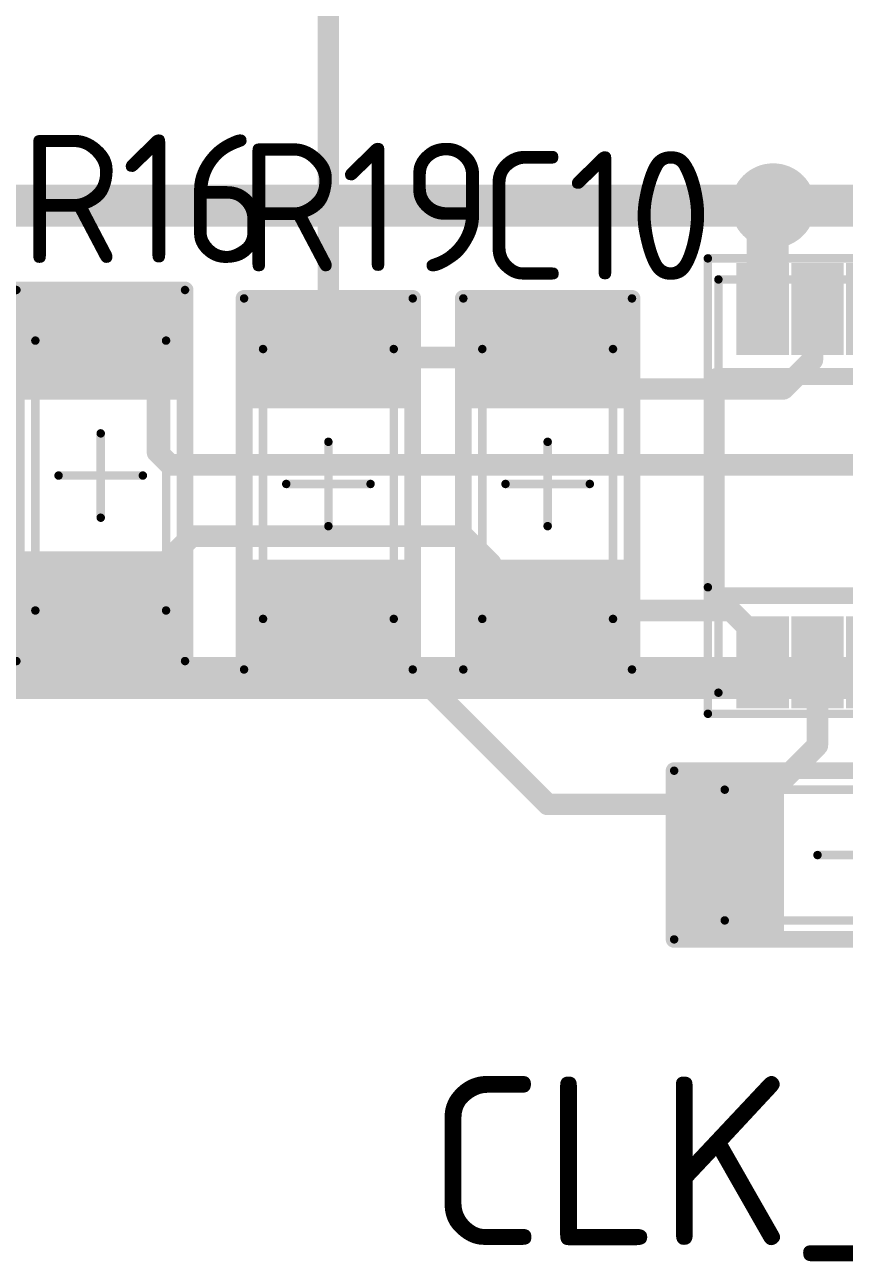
# Model space of a CAD drawing. Header units: inches. Extents: x 0 to 220, y 0 to 79.
# Drawn here: x 141.52 to 151.24, y 19.88 to 34.55 of the extents above; entities that cross this region are included whole.
import ezdxf

# ---------------------------------------------------------------- set-up
doc = ezdxf.new("R2010")
doc.units = ezdxf.units.IN
for name, color, linetype in [('Bottom Layer- Bottom', 5, 'Continuous'), ('Bottom Solder- Bot Mask', 6, 'Continuous'), ('Mechanical 1- Top Assy', 6, 'Continuous'), ('Mechanical 13', 56, 'Continuous'), ('Mechanical 15', 56, 'Continuous'), ('Top Layer- Top', 1, 'Continuous'), ('Top Overlay- Top Silk', 2, 'Continuous'), ('Top Paste- Top Paste', 8, 'Continuous'), ('Top Solder- Top Mask', 216, 'Continuous')]:
    doc.layers.add(name, color=color, linetype=linetype)
doc.styles.add('GOST type B', font='', dxfattribs={"height": 0.2})
doc.styles.get('GOST type B').set_extended_font_data('GOST type B')

# ---------------------------------------------------------------- blocks, each defined once
blk = doc.blocks.new('8_MSOP_4')
at = {"layer": 'Mechanical 1- Top Assy'}
h = blk.add_hatch(color=7, dxfattribs=at)
edge = h.paths.add_edge_path()
edge.add_arc((-0.1, 0.1), 0.25, 0, 360)
at = {"layer": 'Top Layer- Top'}
for points in [[(-0.21, 3.745), (-0.21, 4.635), (0.21, 4.635), (0.21, 3.745)], [(0.44, 3.745), (0.44, 4.635), (0.86, 4.635), (0.86, 3.745)], [(1.09, 3.745), (1.09, 4.635), (1.51, 4.635), (1.51, 3.745)], [(1.74, 3.745), (1.74, 4.635), (2.16, 4.635), (2.16, 3.745)], [(-0.21, -0.445), (-0.21, 0.445), (0.21, 0.445), (0.21, -0.445)], [(0.44, -0.445), (0.44, 0.445), (0.86, 0.445), (0.86, -0.445)], [(1.09, -0.445), (1.09, 0.445), (1.51, 0.445), (1.51, -0.445)], [(1.74, -0.445), (1.74, 0.445), (2.16, 0.445), (2.16, -0.445)]]:
    blk.add_hatch(color=7, dxfattribs=at).paths.add_polyline_path(points)
at = {"layer": 'Top Overlay- Top Silk'}
blk.add_hatch(color=2, dxfattribs=at).paths.add_polyline_path([(-0.525, 0.8), (0.195, 0.8), (-0.525, 1.52)])
h = blk.add_hatch(color=7, dxfattribs=at)
edge = h.paths.add_edge_path()
edge.add_arc((-0.7, 0), 0.25, 0, 360)
at = {"layer": 'Top Paste- Top Paste'}
for points in [[(-0.21, 3.745), (-0.21, 4.635), (0.21, 4.635), (0.21, 3.745)], [(0.44, 3.745), (0.44, 4.635), (0.86, 4.635), (0.86, 3.745)], [(1.09, 3.745), (1.09, 4.635), (1.51, 4.635), (1.51, 3.745)], [(1.74, 3.745), (1.74, 4.635), (2.16, 4.635), (2.16, 3.745)], [(-0.21, -0.445), (-0.21, 0.445), (0.21, 0.445), (0.21, -0.445)], [(0.44, -0.445), (0.44, 0.445), (0.86, 0.445), (0.86, -0.445)], [(1.09, -0.445), (1.09, 0.445), (1.51, 0.445), (1.51, -0.445)], [(1.74, -0.445), (1.74, 0.445), (2.16, 0.445), (2.16, -0.445)]]:
    blk.add_hatch(color=7, dxfattribs=at).paths.add_polyline_path(points)
at = {"layer": 'Top Solder- Top Mask'}
for points in [[(-0.312, 3.643), (-0.312, 4.737), (0.312, 4.737), (0.312, 3.643)], [(0.338, 3.643), (0.338, 4.737), (0.962, 4.737), (0.962, 3.643)], [(0.988, 3.643), (0.988, 4.737), (1.612, 4.737), (1.612, 3.643)], [(1.638, 3.643), (1.638, 4.737), (2.262, 4.737), (2.262, 3.643)], [(-0.312, -0.547), (-0.312, 0.547), (0.312, 0.547), (0.312, -0.547)], [(0.338, -0.547), (0.338, 0.547), (0.962, 0.547), (0.962, -0.547)], [(0.988, -0.547), (0.988, 0.547), (1.612, 0.547), (1.612, -0.547)], [(1.638, -0.547), (1.638, 0.547), (2.262, 0.547), (2.262, -0.547)]]:
    blk.add_hatch(color=7, dxfattribs=at).paths.add_polyline_path(points)
at = {"layer": 'Mechanical 1- Top Assy'}
for points in [[(2.475, 4.55, 0.1, 0.1, 0), (-0.525, 4.55, 0.1, 0.1, 0)], [(-0.525, 4.55, 0.1, 0.1, 0), (-0.525, -0.35, 0.1, 0.1, 0)], [(2.475, 4.55, 0.1, 0.1, 0), (2.475, -0.35, 0.1, 0.1, 0)], [(2.475, -0.35, 0.1, 0.1, 0), (-0.525, -0.35, 0.1, 0.1, 0)]]:
    blk.add_lwpolyline(points, format="xyseb", dxfattribs=at)
for points in [[(-0.55, 4.55, 0.05, 0.05, 1), (-0.5, 4.55, 0.05, 0.05, 1)], [(-0.55, 4.55, 0.05, 0.05, 1), (-0.5, 4.55, 0.05, 0.05, 1)], [(2.45, 4.55, 0.05, 0.05, 1), (2.5, 4.55, 0.05, 0.05, 1)], [(2.45, 4.55, 0.05, 0.05, 1), (2.5, 4.55, 0.05, 0.05, 1)], [(-0.55, -0.35, 0.05, 0.05, 1), (-0.5, -0.35, 0.05, 0.05, 1)], [(-0.55, -0.35, 0.05, 0.05, 1), (-0.5, -0.35, 0.05, 0.05, 1)], [(2.45, -0.35, 0.05, 0.05, 1), (2.5, -0.35, 0.05, 0.05, 1)], [(2.45, -0.35, 0.05, 0.05, 1), (2.5, -0.35, 0.05, 0.05, 1)]]:
    blk.add_lwpolyline(points, format="xyseb", close=True, dxfattribs=at)
at = {"layer": 'Mechanical 15'}
for points in [[(-0.6, 4.8, 0.1, 0.1, 0), (-0.6, -0.6, 0.1, 0.1, 0)], [(2.6, 4.8, 0.1, 0.1, 0), (-0.6, 4.8, 0.1, 0.1, 0)], [(2.6, 4.8, 0.1, 0.1, 0), (2.6, 3.3, 0.1, 0.1, 0)], [(2.6, 3.3, 0.1, 0.1, 0), (2.6, -0.6, 0.1, 0.1, 0)], [(2.6, -0.6, 0.1, 0.1, 0), (-0.6, -0.6, 0.1, 0.1, 0)]]:
    blk.add_lwpolyline(points, format="xyseb", dxfattribs=at)
for points in [[(-0.625, 4.8, 0.05, 0.05, 1), (-0.575, 4.8, 0.05, 0.05, 1)], [(-0.625, 4.8, 0.05, 0.05, 1), (-0.575, 4.8, 0.05, 0.05, 1)], [(2.575, 4.8, 0.05, 0.05, 1), (2.625, 4.8, 0.05, 0.05, 1)], [(2.575, 4.8, 0.05, 0.05, 1), (2.625, 4.8, 0.05, 0.05, 1)], [(2.575, 3.3, 0.05, 0.05, 1), (2.625, 3.3, 0.05, 0.05, 1)], [(2.575, 3.3, 0.05, 0.05, 1), (2.625, 3.3, 0.05, 0.05, 1)], [(-0.625, -0.6, 0.05, 0.05, 1), (-0.575, -0.6, 0.05, 0.05, 1)], [(-0.625, -0.6, 0.05, 0.05, 1), (-0.575, -0.6, 0.05, 0.05, 1)], [(2.575, -0.6, 0.05, 0.05, 1), (2.625, -0.6, 0.05, 0.05, 1)], [(2.575, -0.6, 0.05, 0.05, 1), (2.625, -0.6, 0.05, 0.05, 1)]]:
    blk.add_lwpolyline(points, format="xyseb", close=True, dxfattribs=at)
at = {"layer": 'Top Overlay- Top Silk'}
for points in [[(-0.525, 3.4, 0.2, 0.2, 0), (-0.525, 0.8, 0.2, 0.2, 0)], [(2.5, 3.4, 0.2, 0.2, 0), (-0.525, 3.4, 0.2, 0.2, 0)], [(2.5, 3.4, 0.2, 0.2, 0), (2.5, 0.8, 0.2, 0.2, 0)], [(2.5, 0.8, 0.2, 0.2, 0), (-0.525, 0.8, 0.2, 0.2, 0)]]:
    blk.add_lwpolyline(points, format="xyseb", dxfattribs=at)
for points in [[(-0.575, 3.4, 0.1, 0.1, 1), (-0.475, 3.4, 0.1, 0.1, 1)], [(-0.575, 3.4, 0.1, 0.1, 1), (-0.475, 3.4, 0.1, 0.1, 1)], [(2.45, 3.4, 0.1, 0.1, 1), (2.55, 3.4, 0.1, 0.1, 1)], [(2.45, 3.4, 0.1, 0.1, 1), (2.55, 3.4, 0.1, 0.1, 1)], [(-0.575, 0.8, 0.1, 0.1, 1), (-0.475, 0.8, 0.1, 0.1, 1)], [(-0.575, 0.8, 0.1, 0.1, 1), (-0.475, 0.8, 0.1, 0.1, 1)], [(2.45, 0.8, 0.1, 0.1, 1), (2.55, 0.8, 0.1, 0.1, 1)], [(2.45, 0.8, 0.1, 0.1, 1), (2.55, 0.8, 0.1, 0.1, 1)]]:
    blk.add_lwpolyline(points, format="xyseb", close=True, dxfattribs=at)
blk = doc.blocks.new('1206_54')
at = {"layer": 'Top Layer- Top'}
for points in [[(-2, -0.8), (-2, 0.8), (-1, 0.8), (-1, -0.8)], [(1, -0.8), (1, 0.8), (2, 0.8), (2, -0.8)]]:
    blk.add_hatch(color=7, dxfattribs=at).paths.add_polyline_path(points)
at = {"layer": 'Top Paste- Top Paste'}
for points in [[(-2, -0.8), (-2, 0.8), (-1, 0.8), (-1, -0.8)], [(1, -0.8), (1, 0.8), (2, 0.8), (2, -0.8)]]:
    blk.add_hatch(color=7, dxfattribs=at).paths.add_polyline_path(points)
at = {"layer": 'Top Solder- Top Mask'}
for points in [[(-2.102, -0.902), (-2.102, 0.902), (-0.898, 0.902), (-0.898, -0.902)], [(0.898, -0.902), (0.898, 0.902), (2.102, 0.902), (2.102, -0.902)]]:
    blk.add_hatch(color=7, dxfattribs=at).paths.add_polyline_path(points)
at = {"layer": 'Mechanical 13'}
for points in [[(-1.6, -0.775, 0.1, 0.1, 0), (-1.6, 0.775, 0.1, 0.1, 0)], [(-1.6, 0.775, 0.1, 0.1, 0), (1.6, 0.775, 0.1, 0.1, 0)], [(1.6, -0.775, 0.1, 0.1, 0), (1.6, 0.775, 0.1, 0.1, 0)], [(-1.6, -0.775, 0.1, 0.1, 0), (1.6, -0.775, 0.1, 0.1, 0)]]:
    blk.add_lwpolyline(points, format="xyseb", dxfattribs=at)
for points in [[(-1.625, 0.775, 0.05, 0.05, 1), (-1.575, 0.775, 0.05, 0.05, 1)], [(-1.625, 0.775, 0.05, 0.05, 1), (-1.575, 0.775, 0.05, 0.05, 1)], [(1.575, 0.775, 0.05, 0.05, 1), (1.625, 0.775, 0.05, 0.05, 1)], [(1.575, 0.775, 0.05, 0.05, 1), (1.625, 0.775, 0.05, 0.05, 1)], [(-1.625, -0.775, 0.05, 0.05, 1), (-1.575, -0.775, 0.05, 0.05, 1)], [(-1.625, -0.775, 0.05, 0.05, 1), (-1.575, -0.775, 0.05, 0.05, 1)], [(1.575, -0.775, 0.05, 0.05, 1), (1.625, -0.775, 0.05, 0.05, 1)], [(1.575, -0.775, 0.05, 0.05, 1), (1.625, -0.775, 0.05, 0.05, 1)]]:
    blk.add_lwpolyline(points, format="xyseb", close=True, dxfattribs=at)
at = {"layer": 'Mechanical 15'}
for points in [[(-2.2, 1, 0.1, 0.1, 0), (2.2, 1, 0.1, 0.1, 0)], [(-2.2, -1, 0.1, 0.1, 0), (-2.2, 1, 0.1, 0.1, 0)], [(2.2, -1, 0.1, 0.1, 0), (2.2, 1, 0.1, 0.1, 0)], [(0, -0.5, 0.1, 0.1, 0), (0, 0.5, 0.1, 0.1, 0)], [(-0.5, 0, 0.1, 0.1, 0), (0.5, 0, 0.1, 0.1, 0)], [(-2.2, -1, 0.1, 0.1, 0), (2.2, -1, 0.1, 0.1, 0)]]:
    blk.add_lwpolyline(points, format="xyseb", dxfattribs=at)
for points in [[(-2.225, 1, 0.05, 0.05, 1), (-2.175, 1, 0.05, 0.05, 1)], [(-2.225, 1, 0.05, 0.05, 1), (-2.175, 1, 0.05, 0.05, 1)], [(2.175, 1, 0.05, 0.05, 1), (2.225, 1, 0.05, 0.05, 1)], [(2.175, 1, 0.05, 0.05, 1), (2.225, 1, 0.05, 0.05, 1)], [(-0.025, 0.5, 0.05, 0.05, 1), (0.025, 0.5, 0.05, 0.05, 1)], [(-0.525, 0, 0.05, 0.05, 1), (-0.475, 0, 0.05, 0.05, 1)], [(0.475, 0, 0.05, 0.05, 1), (0.525, 0, 0.05, 0.05, 1)], [(-0.025, -0.5, 0.05, 0.05, 1), (0.025, -0.5, 0.05, 0.05, 1)], [(-2.225, -1, 0.05, 0.05, 1), (-2.175, -1, 0.05, 0.05, 1)], [(-2.225, -1, 0.05, 0.05, 1), (-2.175, -1, 0.05, 0.05, 1)], [(2.175, -1, 0.05, 0.05, 1), (2.225, -1, 0.05, 0.05, 1)], [(2.175, -1, 0.05, 0.05, 1), (2.225, -1, 0.05, 0.05, 1)]]:
    blk.add_lwpolyline(points, format="xyseb", close=True, dxfattribs=at)
at = {"layer": 'Top Overlay- Top Silk'}
for points in [[(-2.2, -1, 0.2, 0.2, 0), (-2.2, 1, 0.2, 0.2, 0)], [(-2.2, 1, 0.2, 0.2, 0), (2.2, 1, 0.2, 0.2, 0)], [(2.2, -1, 0.2, 0.2, 0), (2.2, 1, 0.2, 0.2, 0)], [(-2.2, -1, 0.2, 0.2, 0), (2.2, -1, 0.2, 0.2, 0)]]:
    blk.add_lwpolyline(points, format="xyseb", dxfattribs=at)
for points in [[(-2.25, 1, 0.1, 0.1, 1), (-2.15, 1, 0.1, 0.1, 1)], [(-2.25, 1, 0.1, 0.1, 1), (-2.15, 1, 0.1, 0.1, 1)], [(2.15, 1, 0.1, 0.1, 1), (2.25, 1, 0.1, 0.1, 1)], [(2.15, 1, 0.1, 0.1, 1), (2.25, 1, 0.1, 0.1, 1)], [(-2.25, -1, 0.1, 0.1, 1), (-2.15, -1, 0.1, 0.1, 1)], [(-2.25, -1, 0.1, 0.1, 1), (-2.15, -1, 0.1, 0.1, 1)], [(2.15, -1, 0.1, 0.1, 1), (2.25, -1, 0.1, 0.1, 1)], [(2.15, -1, 0.1, 0.1, 1), (2.25, -1, 0.1, 0.1, 1)]]:
    blk.add_lwpolyline(points, format="xyseb", close=True, dxfattribs=at)
blk = doc.blocks.new('1206_55')
at = {"layer": 'Top Layer- Top'}
for points in [[(-2, -0.8), (-2, 0.8), (-1, 0.8), (-1, -0.8)], [(1, -0.8), (1, 0.8), (2, 0.8), (2, -0.8)]]:
    blk.add_hatch(color=7, dxfattribs=at).paths.add_polyline_path(points)
at = {"layer": 'Top Paste- Top Paste'}
for points in [[(-2, -0.8), (-2, 0.8), (-1, 0.8), (-1, -0.8)], [(1, -0.8), (1, 0.8), (2, 0.8), (2, -0.8)]]:
    blk.add_hatch(color=7, dxfattribs=at).paths.add_polyline_path(points)
at = {"layer": 'Top Solder- Top Mask'}
for points in [[(-2.102, -0.902), (-2.102, 0.902), (-0.898, 0.902), (-0.898, -0.902)], [(0.898, -0.902), (0.898, 0.902), (2.102, 0.902), (2.102, -0.902)]]:
    blk.add_hatch(color=7, dxfattribs=at).paths.add_polyline_path(points)
at = {"layer": 'Mechanical 13'}
for points in [[(-1.6, -0.775, 0.1, 0.1, 0), (-1.6, 0.775, 0.1, 0.1, 0)], [(1.6, 0.775, 0.1, 0.1, 0), (-1.6, 0.775, 0.1, 0.1, 0)], [(1.6, -0.775, 0.1, 0.1, 0), (1.6, 0.775, 0.1, 0.1, 0)], [(-1.6, -0.775, 0.1, 0.1, 0), (1.6, -0.775, 0.1, 0.1, 0)]]:
    blk.add_lwpolyline(points, format="xyseb", dxfattribs=at)
for points in [[(-1.625, 0.775, 0.05, 0.05, 1), (-1.575, 0.775, 0.05, 0.05, 1)], [(-1.625, 0.775, 0.05, 0.05, 1), (-1.575, 0.775, 0.05, 0.05, 1)], [(1.575, 0.775, 0.05, 0.05, 1), (1.625, 0.775, 0.05, 0.05, 1)], [(1.575, 0.775, 0.05, 0.05, 1), (1.625, 0.775, 0.05, 0.05, 1)], [(-1.625, -0.775, 0.05, 0.05, 1), (-1.575, -0.775, 0.05, 0.05, 1)], [(-1.625, -0.775, 0.05, 0.05, 1), (-1.575, -0.775, 0.05, 0.05, 1)], [(1.575, -0.775, 0.05, 0.05, 1), (1.625, -0.775, 0.05, 0.05, 1)], [(1.575, -0.775, 0.05, 0.05, 1), (1.625, -0.775, 0.05, 0.05, 1)]]:
    blk.add_lwpolyline(points, format="xyseb", close=True, dxfattribs=at)
at = {"layer": 'Mechanical 15'}
for points in [[(2.2, 1, 0.1, 0.1, 0), (-2.2, 1, 0.1, 0.1, 0)], [(-2.2, -1, 0.1, 0.1, 0), (-2.2, 1, 0.1, 0.1, 0)], [(2.2, -1, 0.1, 0.1, 0), (2.2, 1, 0.1, 0.1, 0)], [(0, -0.5, 0.1, 0.1, 0), (0, 0.5, 0.1, 0.1, 0)], [(0.5, 0, 0.1, 0.1, 0), (-0.5, 0, 0.1, 0.1, 0)], [(2.2, -1, 0.1, 0.1, 0), (-2.2, -1, 0.1, 0.1, 0)]]:
    blk.add_lwpolyline(points, format="xyseb", dxfattribs=at)
for points in [[(-2.225, 1, 0.05, 0.05, 1), (-2.175, 1, 0.05, 0.05, 1)], [(-2.225, 1, 0.05, 0.05, 1), (-2.175, 1, 0.05, 0.05, 1)], [(2.175, 1, 0.05, 0.05, 1), (2.225, 1, 0.05, 0.05, 1)], [(2.175, 1, 0.05, 0.05, 1), (2.225, 1, 0.05, 0.05, 1)], [(-0.025, 0.5, 0.05, 0.05, 1), (0.025, 0.5, 0.05, 0.05, 1)], [(-0.525, 0, 0.05, 0.05, 1), (-0.475, 0, 0.05, 0.05, 1)], [(0.475, 0, 0.05, 0.05, 1), (0.525, 0, 0.05, 0.05, 1)], [(-0.025, -0.5, 0.05, 0.05, 1), (0.025, -0.5, 0.05, 0.05, 1)], [(-2.225, -1, 0.05, 0.05, 1), (-2.175, -1, 0.05, 0.05, 1)], [(-2.225, -1, 0.05, 0.05, 1), (-2.175, -1, 0.05, 0.05, 1)], [(2.175, -1, 0.05, 0.05, 1), (2.225, -1, 0.05, 0.05, 1)], [(2.175, -1, 0.05, 0.05, 1), (2.225, -1, 0.05, 0.05, 1)]]:
    blk.add_lwpolyline(points, format="xyseb", close=True, dxfattribs=at)
at = {"layer": 'Top Overlay- Top Silk'}
for points in [[(-2.2, -1, 0.2, 0.2, 0), (-2.2, 1, 0.2, 0.2, 0)], [(2.2, 1, 0.2, 0.2, 0), (-2.2, 1, 0.2, 0.2, 0)], [(2.2, -1, 0.2, 0.2, 0), (2.2, 1, 0.2, 0.2, 0)], [(2.2, -1, 0.2, 0.2, 0), (-2.2, -1, 0.2, 0.2, 0)]]:
    blk.add_lwpolyline(points, format="xyseb", dxfattribs=at)
for points in [[(-2.25, 1, 0.1, 0.1, 1), (-2.15, 1, 0.1, 0.1, 1)], [(-2.25, 1, 0.1, 0.1, 1), (-2.15, 1, 0.1, 0.1, 1)], [(2.15, 1, 0.1, 0.1, 1), (2.25, 1, 0.1, 0.1, 1)], [(2.15, 1, 0.1, 0.1, 1), (2.25, 1, 0.1, 0.1, 1)], [(-2.25, -1, 0.1, 0.1, 1), (-2.15, -1, 0.1, 0.1, 1)], [(-2.25, -1, 0.1, 0.1, 1), (-2.15, -1, 0.1, 0.1, 1)], [(2.15, -1, 0.1, 0.1, 1), (2.25, -1, 0.1, 0.1, 1)], [(2.15, -1, 0.1, 0.1, 1), (2.25, -1, 0.1, 0.1, 1)]]:
    blk.add_lwpolyline(points, format="xyseb", close=True, dxfattribs=at)
blk = doc.blocks.new('1206_56')
at = {"layer": 'Top Layer- Top'}
for points in [[(-2, -0.8), (-2, 0.8), (-1, 0.8), (-1, -0.8)], [(1, -0.8), (1, 0.8), (2, 0.8), (2, -0.8)]]:
    blk.add_hatch(color=7, dxfattribs=at).paths.add_polyline_path(points)
at = {"layer": 'Top Paste- Top Paste'}
for points in [[(-2, -0.8), (-2, 0.8), (-1, 0.8), (-1, -0.8)], [(1, -0.8), (1, 0.8), (2, 0.8), (2, -0.8)]]:
    blk.add_hatch(color=7, dxfattribs=at).paths.add_polyline_path(points)
at = {"layer": 'Top Solder- Top Mask'}
for points in [[(-2.102, -0.902), (-2.102, 0.902), (-0.898, 0.902), (-0.898, -0.902)], [(0.898, -0.902), (0.898, 0.902), (2.102, 0.902), (2.102, -0.902)]]:
    blk.add_hatch(color=7, dxfattribs=at).paths.add_polyline_path(points)
at = {"layer": 'Mechanical 13'}
for points in [[(-1.6, -0.775, 0.1, 0.1, 0), (-1.6, 0.775, 0.1, 0.1, 0)], [(1.6, 0.775, 0.1, 0.1, 0), (-1.6, 0.775, 0.1, 0.1, 0)], [(1.6, -0.775, 0.1, 0.1, 0), (1.6, 0.775, 0.1, 0.1, 0)], [(1.6, -0.775, 0.1, 0.1, 0), (-1.6, -0.775, 0.1, 0.1, 0)]]:
    blk.add_lwpolyline(points, format="xyseb", dxfattribs=at)
for points in [[(-1.625, 0.775, 0.05, 0.05, 1), (-1.575, 0.775, 0.05, 0.05, 1)], [(-1.625, 0.775, 0.05, 0.05, 1), (-1.575, 0.775, 0.05, 0.05, 1)], [(1.575, 0.775, 0.05, 0.05, 1), (1.625, 0.775, 0.05, 0.05, 1)], [(1.575, 0.775, 0.05, 0.05, 1), (1.625, 0.775, 0.05, 0.05, 1)], [(-1.625, -0.775, 0.05, 0.05, 1), (-1.575, -0.775, 0.05, 0.05, 1)], [(-1.625, -0.775, 0.05, 0.05, 1), (-1.575, -0.775, 0.05, 0.05, 1)], [(1.575, -0.775, 0.05, 0.05, 1), (1.625, -0.775, 0.05, 0.05, 1)], [(1.575, -0.775, 0.05, 0.05, 1), (1.625, -0.775, 0.05, 0.05, 1)]]:
    blk.add_lwpolyline(points, format="xyseb", close=True, dxfattribs=at)
at = {"layer": 'Mechanical 15'}
for points in [[(2.2, 1, 0.1, 0.1, 0), (-2.2, 1, 0.1, 0.1, 0)], [(-2.2, -1, 0.1, 0.1, 0), (-2.2, 1, 0.1, 0.1, 0)], [(2.2, -1, 0.1, 0.1, 0), (2.2, 1, 0.1, 0.1, 0)], [(0, -0.5, 0.1, 0.1, 0), (0, 0.5, 0.1, 0.1, 0)], [(-0.5, 0, 0.1, 0.1, 0), (0.5, 0, 0.1, 0.1, 0)], [(2.2, -1, 0.1, 0.1, 0), (-2.2, -1, 0.1, 0.1, 0)]]:
    blk.add_lwpolyline(points, format="xyseb", dxfattribs=at)
for points in [[(-2.225, 1, 0.05, 0.05, 1), (-2.175, 1, 0.05, 0.05, 1)], [(-2.225, 1, 0.05, 0.05, 1), (-2.175, 1, 0.05, 0.05, 1)], [(2.175, 1, 0.05, 0.05, 1), (2.225, 1, 0.05, 0.05, 1)], [(2.175, 1, 0.05, 0.05, 1), (2.225, 1, 0.05, 0.05, 1)], [(-0.025, 0.5, 0.05, 0.05, 1), (0.025, 0.5, 0.05, 0.05, 1)], [(-0.525, 0, 0.05, 0.05, 1), (-0.475, 0, 0.05, 0.05, 1)], [(0.475, 0, 0.05, 0.05, 1), (0.525, 0, 0.05, 0.05, 1)], [(-0.025, -0.5, 0.05, 0.05, 1), (0.025, -0.5, 0.05, 0.05, 1)], [(-2.225, -1, 0.05, 0.05, 1), (-2.175, -1, 0.05, 0.05, 1)], [(-2.225, -1, 0.05, 0.05, 1), (-2.175, -1, 0.05, 0.05, 1)], [(2.175, -1, 0.05, 0.05, 1), (2.225, -1, 0.05, 0.05, 1)], [(2.175, -1, 0.05, 0.05, 1), (2.225, -1, 0.05, 0.05, 1)]]:
    blk.add_lwpolyline(points, format="xyseb", close=True, dxfattribs=at)
at = {"layer": 'Top Overlay- Top Silk'}
for points in [[(-2.2, -1, 0.2, 0.2, 0), (-2.2, 1, 0.2, 0.2, 0)], [(2.2, 1, 0.2, 0.2, 0), (-2.2, 1, 0.2, 0.2, 0)], [(2.2, -1, 0.2, 0.2, 0), (2.2, 1, 0.2, 0.2, 0)], [(2.2, -1, 0.2, 0.2, 0), (-2.2, -1, 0.2, 0.2, 0)]]:
    blk.add_lwpolyline(points, format="xyseb", dxfattribs=at)
for points in [[(-2.25, 1, 0.1, 0.1, 1), (-2.15, 1, 0.1, 0.1, 1)], [(-2.25, 1, 0.1, 0.1, 1), (-2.15, 1, 0.1, 0.1, 1)], [(2.15, 1, 0.1, 0.1, 1), (2.25, 1, 0.1, 0.1, 1)], [(2.15, 1, 0.1, 0.1, 1), (2.25, 1, 0.1, 0.1, 1)], [(-2.25, -1, 0.1, 0.1, 1), (-2.15, -1, 0.1, 0.1, 1)], [(-2.25, -1, 0.1, 0.1, 1), (-2.15, -1, 0.1, 0.1, 1)], [(2.15, -1, 0.1, 0.1, 1), (2.25, -1, 0.1, 0.1, 1)], [(2.15, -1, 0.1, 0.1, 1), (2.25, -1, 0.1, 0.1, 1)]]:
    blk.add_lwpolyline(points, format="xyseb", close=True, dxfattribs=at)
blk = doc.blocks.new('CAP__1206_58')
at = {"layer": 'Top Layer- Top'}
for points in [[(-2, -0.8), (-2, 0.8), (-1, 0.8), (-1, -0.8)], [(1, -0.8), (1, 0.8), (2, 0.8), (2, -0.8)]]:
    blk.add_hatch(color=7, dxfattribs=at).paths.add_polyline_path(points)
at = {"layer": 'Top Paste- Top Paste'}
for points in [[(-2, -0.8), (-2, 0.8), (-1, 0.8), (-1, -0.8)], [(1, -0.8), (1, 0.8), (2, 0.8), (2, -0.8)]]:
    blk.add_hatch(color=7, dxfattribs=at).paths.add_polyline_path(points)
at = {"layer": 'Top Solder- Top Mask'}
for points in [[(-2.102, -0.902), (-2.102, 0.902), (-0.898, 0.902), (-0.898, -0.902)], [(0.898, -0.902), (0.898, 0.902), (2.102, 0.902), (2.102, -0.902)]]:
    blk.add_hatch(color=7, dxfattribs=at).paths.add_polyline_path(points)
at = {"layer": 'Mechanical 13'}
for points in [[(-1.6, 0.775, 0.1, 0.1, 0), (1.6, 0.775, 0.1, 0.1, 0)], [(-1.6, -0.775, 0.1, 0.1, 0), (-1.6, 0.775, 0.1, 0.1, 0)], [(1.6, -0.775, 0.1, 0.1, 0), (1.6, 0.775, 0.1, 0.1, 0)], [(-1.6, -0.775, 0.1, 0.1, 0), (1.6, -0.775, 0.1, 0.1, 0)]]:
    blk.add_lwpolyline(points, format="xyseb", dxfattribs=at)
for points in [[(-1.625, 0.775, 0.05, 0.05, 1), (-1.575, 0.775, 0.05, 0.05, 1)], [(-1.625, 0.775, 0.05, 0.05, 1), (-1.575, 0.775, 0.05, 0.05, 1)], [(1.575, 0.775, 0.05, 0.05, 1), (1.625, 0.775, 0.05, 0.05, 1)], [(1.575, 0.775, 0.05, 0.05, 1), (1.625, 0.775, 0.05, 0.05, 1)], [(-1.625, -0.775, 0.05, 0.05, 1), (-1.575, -0.775, 0.05, 0.05, 1)], [(-1.625, -0.775, 0.05, 0.05, 1), (-1.575, -0.775, 0.05, 0.05, 1)], [(1.575, -0.775, 0.05, 0.05, 1), (1.625, -0.775, 0.05, 0.05, 1)], [(1.575, -0.775, 0.05, 0.05, 1), (1.625, -0.775, 0.05, 0.05, 1)]]:
    blk.add_lwpolyline(points, format="xyseb", close=True, dxfattribs=at)
at = {"layer": 'Mechanical 15'}
for points in [[(-2.2, -1, 0.1, 0.1, 0), (-2.2, 1, 0.1, 0.1, 0)], [(2.2, 1, 0.1, 0.1, 0), (-2.2, 1, 0.1, 0.1, 0)], [(2.2, -1, 0.1, 0.1, 0), (2.2, 1, 0.1, 0.1, 0)], [(0, -0.5, 0.1, 0.1, 0), (0, 0.5, 0.1, 0.1, 0)], [(-0.5, 0, 0.1, 0.1, 0), (0.5, 0, 0.1, 0.1, 0)], [(2.2, -1, 0.1, 0.1, 0), (-2.2, -1, 0.1, 0.1, 0)]]:
    blk.add_lwpolyline(points, format="xyseb", dxfattribs=at)
for points in [[(-2.225, 1, 0.05, 0.05, 1), (-2.175, 1, 0.05, 0.05, 1)], [(-2.225, 1, 0.05, 0.05, 1), (-2.175, 1, 0.05, 0.05, 1)], [(2.175, 1, 0.05, 0.05, 1), (2.225, 1, 0.05, 0.05, 1)], [(2.175, 1, 0.05, 0.05, 1), (2.225, 1, 0.05, 0.05, 1)], [(-0.025, 0.5, 0.05, 0.05, 1), (0.025, 0.5, 0.05, 0.05, 1)], [(-0.525, 0, 0.05, 0.05, 1), (-0.475, 0, 0.05, 0.05, 1)], [(0.475, 0, 0.05, 0.05, 1), (0.525, 0, 0.05, 0.05, 1)], [(-0.025, -0.5, 0.05, 0.05, 1), (0.025, -0.5, 0.05, 0.05, 1)], [(-2.225, -1, 0.05, 0.05, 1), (-2.175, -1, 0.05, 0.05, 1)], [(-2.225, -1, 0.05, 0.05, 1), (-2.175, -1, 0.05, 0.05, 1)], [(2.175, -1, 0.05, 0.05, 1), (2.225, -1, 0.05, 0.05, 1)], [(2.175, -1, 0.05, 0.05, 1), (2.225, -1, 0.05, 0.05, 1)]]:
    blk.add_lwpolyline(points, format="xyseb", close=True, dxfattribs=at)
at = {"layer": 'Top Overlay- Top Silk'}
for points in [[(2.2, 1, 0.2, 0.2, 0), (-2.2, 1, 0.2, 0.2, 0)], [(-2.2, -1, 0.2, 0.2, 0), (-2.2, 1, 0.2, 0.2, 0)], [(2.2, -1, 0.2, 0.2, 0), (2.2, 1, 0.2, 0.2, 0)], [(2.2, -1, 0.2, 0.2, 0), (-2.2, -1, 0.2, 0.2, 0)]]:
    blk.add_lwpolyline(points, format="xyseb", dxfattribs=at)
for points in [[(-2.25, 1, 0.1, 0.1, 1), (-2.15, 1, 0.1, 0.1, 1)], [(-2.25, 1, 0.1, 0.1, 1), (-2.15, 1, 0.1, 0.1, 1)], [(2.15, 1, 0.1, 0.1, 1), (2.25, 1, 0.1, 0.1, 1)], [(2.15, 1, 0.1, 0.1, 1), (2.25, 1, 0.1, 0.1, 1)], [(-2.25, -1, 0.1, 0.1, 1), (-2.15, -1, 0.1, 0.1, 1)], [(-2.25, -1, 0.1, 0.1, 1), (-2.15, -1, 0.1, 0.1, 1)], [(2.15, -1, 0.1, 0.1, 1), (2.25, -1, 0.1, 0.1, 1)], [(2.15, -1, 0.1, 0.1, 1), (2.25, -1, 0.1, 0.1, 1)]]:
    blk.add_lwpolyline(points, format="xyseb", close=True, dxfattribs=at)

msp = doc.modelspace()

# ---------------------------------------------------------------- hatches: boundary and pattern name
at = {"layer": 'Bottom Layer- Bottom'}
h = msp.add_hatch(color=7, dxfattribs=at)
edge = h.paths.add_edge_path()
edge.add_arc((150.4, 32.4), 0.4, 0, 360)
at = {"layer": 'Bottom Solder- Bot Mask'}
h = msp.add_hatch(color=7, dxfattribs=at)
edge = h.paths.add_edge_path()
edge.add_arc((150.4, 32.4), 0.502, 0, 360)
at = {"layer": 'Top Layer- Top'}
h = msp.add_hatch(color=7, dxfattribs=at)
edge = h.paths.add_edge_path()
edge.add_arc((150.4, 32.4), 0.4, 0, 360)
at = {"layer": 'Top Solder- Top Mask'}
h = msp.add_hatch(color=7, dxfattribs=at)
edge = h.paths.add_edge_path()
edge.add_arc((150.4, 32.4), 0.502, 0, 360)

# ---------------------------------------------------------------- linework, layer by layer
at = {"layer": 'Bottom Layer- Bottom'}
for points in [[(69.75, 32.4, 0.5, 0.5, 0), (150.1, 32.4, 0.5, 0.5, 0)], [(150.1, 32.4, 0.5, 0.5, 0), (150.4, 32.4, 0.5, 0.5, 0)], [(150.1, 32.4, 0.5, 0.5, 0), (150.4, 32.4, 0.5, 0.5, 0)], [(150.4, 32.4, 0.5, 0.5, 0), (176.5, 32.4, 0.5, 0.5, 0)], [(131.7, 26.8, 0.5, 0.5, 0), (153.467, 26.8, 0.5, 0.5, 0)]]:
    msp.add_lwpolyline(points, format="xyseb", dxfattribs=at)
for points in [[(149.975, 32.4, 0.25, 0.25, 1), (150.225, 32.4, 0.25, 0.25, 1)], [(149.975, 32.4, 0.25, 0.25, 1), (150.225, 32.4, 0.25, 0.25, 1)], [(149.975, 32.4, 0.25, 0.25, 1), (150.225, 32.4, 0.25, 0.25, 1)], [(150.275, 32.4, 0.25, 0.25, 1), (150.525, 32.4, 0.25, 0.25, 1)], [(150.275, 32.4, 0.25, 0.25, 1), (150.525, 32.4, 0.25, 0.25, 1)], [(150.275, 32.4, 0.25, 0.25, 1), (150.525, 32.4, 0.25, 0.25, 1)]]:
    msp.add_lwpolyline(points, format="xyseb", close=True, dxfattribs=at)
at = {"layer": 'Top Layer- Top'}
for points in [[(145.126, 30.6, 0.254, 0.254, 0), (145.126, 43.352, 0.254, 0.254, 0)], [(150.335, 32.335, 0.5, 0.5, 0), (150.4, 32.4, 0.5, 0.5, 0)], [(150.335, 31.234, 0.5, 0.5, 0), (150.335, 32.335, 0.5, 0.5, 0)], [(150.276, 31.175, 0.5, 0.5, 0), (150.335, 31.234, 0.5, 0.5, 0)], [(150.867, 31.116, 0.254, 0.254, 0), (150.926, 31.175, 0.254, 0.254, 0)], [(150.867, 30.572, 0.254, 0.254, 0), (150.867, 31.116, 0.254, 0.254, 0)], [(142.426, 30.7, 0.254, 0.254, 0), (142.726, 30.7, 0.254, 0.254, 0)], [(142.726, 30.7, 0.254, 0.254, 0), (143.099, 30.327, 0.254, 0.254, 0)], [(145.126, 30.6, 0.254, 0.254, 0), (147.726, 30.6, 0.254, 0.254, 0)], [(147.726, 30.6, 0.254, 0.254, 0), (148.099, 30.227, 0.254, 0.254, 0)], [(150.522, 30.227, 0.254, 0.254, 0), (150.867, 30.572, 0.254, 0.254, 0)], [(143.099, 29.476, 0.254, 0.254, 0), (143.099, 30.327, 0.254, 0.254, 0)], [(148.099, 30.227, 0.254, 0.254, 0), (150.522, 30.227, 0.254, 0.254, 0)], [(143.099, 29.476, 0.254, 0.254, 0), (143.248, 29.327, 0.254, 0.254, 0)], [(143.248, 29.327, 0.254, 0.254, 0), (152.226, 29.327, 0.254, 0.254, 0)], [(142.726, 27.7, 0.254, 0.254, 0), (143.507, 28.481, 0.254, 0.254, 0)], [(143.507, 28.481, 0.254, 0.254, 0), (146.728, 28.481, 0.254, 0.254, 0)], [(146.728, 28.481, 0.254, 0.254, 0), (147.053, 28.156, 0.254, 0.254, 0)], [(147.053, 27.973, 0.254, 0.254, 0), (147.053, 28.156, 0.254, 0.254, 0)], [(147.053, 27.973, 0.254, 0.254, 0), (147.426, 27.6, 0.254, 0.254, 0)], [(142.426, 27.7, 0.254, 0.254, 0), (142.726, 27.7, 0.254, 0.254, 0)], [(145.126, 27.6, 0.254, 0.254, 0), (145.426, 27.6, 0.254, 0.254, 0)], [(145.426, 27.6, 0.254, 0.254, 0), (147.726, 25.3, 0.254, 0.254, 0)], [(147.426, 27.6, 0.254, 0.254, 0), (147.726, 27.6, 0.254, 0.254, 0)], [(147.726, 27.6, 0.254, 0.254, 0), (149.896, 27.6, 0.254, 0.254, 0)], [(149.896, 27.6, 0.254, 0.254, 0), (150.276, 27.22, 0.254, 0.254, 0)], [(150.276, 26.985, 0.254, 0.254, 0), (150.276, 27.22, 0.254, 0.254, 0)], [(150.926, 26, 0.254, 0.254, 0), (150.926, 26.985, 0.254, 0.254, 0)], [(149.926, 25, 0.254, 0.254, 0), (150.926, 26, 0.254, 0.254, 0)], [(147.726, 25.3, 0.254, 0.254, 0), (149.626, 25.3, 0.254, 0.254, 0)], [(149.626, 25.3, 0.254, 0.254, 0), (149.926, 25, 0.254, 0.254, 0)], [(149.926, 24.7, 0.254, 0.254, 0), (149.926, 25, 0.254, 0.254, 0)]]:
    msp.add_lwpolyline(points, format="xyseb", dxfattribs=at)
for points in [[(150.21, 32.335, 0.25, 0.25, 1), (150.46, 32.335, 0.25, 0.25, 1)], [(150.21, 32.335, 0.25, 0.25, 1), (150.46, 32.335, 0.25, 0.25, 1)], [(150.275, 32.4, 0.25, 0.25, 1), (150.525, 32.4, 0.25, 0.25, 1)], [(150.151, 31.175, 0.25, 0.25, 1), (150.401, 31.175, 0.25, 0.25, 1)], [(150.21, 31.234, 0.25, 0.25, 1), (150.46, 31.234, 0.25, 0.25, 1)], [(150.21, 31.234, 0.25, 0.25, 1), (150.46, 31.234, 0.25, 0.25, 1)], [(150.803, 31.116, 0.127, 0.127, 1), (150.93, 31.116, 0.127, 0.127, 1)], [(150.803, 31.116, 0.127, 0.127, 1), (150.93, 31.116, 0.127, 0.127, 1)], [(150.862, 31.175, 0.127, 0.127, 1), (150.989, 31.175, 0.127, 0.127, 1)], [(142.362, 30.7, 0.127, 0.127, 1), (142.489, 30.7, 0.127, 0.127, 1)], [(142.662, 30.7, 0.127, 0.127, 1), (142.789, 30.7, 0.127, 0.127, 1)], [(142.662, 30.7, 0.127, 0.127, 1), (142.789, 30.7, 0.127, 0.127, 1)], [(145.062, 30.6, 0.127, 0.127, 1), (145.189, 30.6, 0.127, 0.127, 1)], [(145.062, 30.6, 0.127, 0.127, 1), (145.189, 30.6, 0.127, 0.127, 1)], [(147.662, 30.6, 0.127, 0.127, 1), (147.789, 30.6, 0.127, 0.127, 1)], [(147.662, 30.6, 0.127, 0.127, 1), (147.789, 30.6, 0.127, 0.127, 1)], [(150.803, 30.572, 0.127, 0.127, 1), (150.93, 30.572, 0.127, 0.127, 1)], [(150.803, 30.572, 0.127, 0.127, 1), (150.93, 30.572, 0.127, 0.127, 1)], [(143.035, 30.327, 0.127, 0.127, 1), (143.162, 30.327, 0.127, 0.127, 1)], [(143.035, 30.327, 0.127, 0.127, 1), (143.162, 30.327, 0.127, 0.127, 1)], [(148.035, 30.227, 0.127, 0.127, 1), (148.162, 30.227, 0.127, 0.127, 1)], [(148.035, 30.227, 0.127, 0.127, 1), (148.162, 30.227, 0.127, 0.127, 1)], [(150.458, 30.227, 0.127, 0.127, 1), (150.585, 30.227, 0.127, 0.127, 1)], [(150.458, 30.227, 0.127, 0.127, 1), (150.585, 30.227, 0.127, 0.127, 1)], [(143.035, 29.476, 0.127, 0.127, 1), (143.162, 29.476, 0.127, 0.127, 1)], [(143.035, 29.476, 0.127, 0.127, 1), (143.162, 29.476, 0.127, 0.127, 1)], [(143.184, 29.327, 0.127, 0.127, 1), (143.311, 29.327, 0.127, 0.127, 1)], [(143.184, 29.327, 0.127, 0.127, 1), (143.311, 29.327, 0.127, 0.127, 1)], [(143.443, 28.481, 0.127, 0.127, 1), (143.57, 28.481, 0.127, 0.127, 1)], [(143.443, 28.481, 0.127, 0.127, 1), (143.57, 28.481, 0.127, 0.127, 1)], [(146.664, 28.481, 0.127, 0.127, 1), (146.791, 28.481, 0.127, 0.127, 1)], [(146.664, 28.481, 0.127, 0.127, 1), (146.791, 28.481, 0.127, 0.127, 1)], [(146.989, 28.156, 0.127, 0.127, 1), (147.116, 28.156, 0.127, 0.127, 1)], [(146.989, 28.156, 0.127, 0.127, 1), (147.116, 28.156, 0.127, 0.127, 1)], [(146.989, 27.973, 0.127, 0.127, 1), (147.116, 27.973, 0.127, 0.127, 1)], [(146.989, 27.973, 0.127, 0.127, 1), (147.116, 27.973, 0.127, 0.127, 1)], [(142.362, 27.7, 0.127, 0.127, 1), (142.489, 27.7, 0.127, 0.127, 1)], [(142.662, 27.7, 0.127, 0.127, 1), (142.789, 27.7, 0.127, 0.127, 1)], [(142.662, 27.7, 0.127, 0.127, 1), (142.789, 27.7, 0.127, 0.127, 1)], [(145.062, 27.6, 0.127, 0.127, 1), (145.189, 27.6, 0.127, 0.127, 1)], [(145.362, 27.6, 0.127, 0.127, 1), (145.489, 27.6, 0.127, 0.127, 1)], [(145.362, 27.6, 0.127, 0.127, 1), (145.489, 27.6, 0.127, 0.127, 1)], [(147.362, 27.6, 0.127, 0.127, 1), (147.489, 27.6, 0.127, 0.127, 1)], [(147.362, 27.6, 0.127, 0.127, 1), (147.489, 27.6, 0.127, 0.127, 1)], [(147.662, 27.6, 0.127, 0.127, 1), (147.789, 27.6, 0.127, 0.127, 1)], [(147.662, 27.6, 0.127, 0.127, 1), (147.789, 27.6, 0.127, 0.127, 1)], [(149.832, 27.6, 0.127, 0.127, 1), (149.959, 27.6, 0.127, 0.127, 1)], [(149.832, 27.6, 0.127, 0.127, 1), (149.959, 27.6, 0.127, 0.127, 1)], [(150.212, 27.22, 0.127, 0.127, 1), (150.339, 27.22, 0.127, 0.127, 1)], [(150.212, 27.22, 0.127, 0.127, 1), (150.339, 27.22, 0.127, 0.127, 1)], [(150.212, 26.985, 0.127, 0.127, 1), (150.339, 26.985, 0.127, 0.127, 1)], [(150.862, 26.985, 0.127, 0.127, 1), (150.989, 26.985, 0.127, 0.127, 1)], [(150.862, 26, 0.127, 0.127, 1), (150.989, 26, 0.127, 0.127, 1)], [(150.862, 26, 0.127, 0.127, 1), (150.989, 26, 0.127, 0.127, 1)], [(147.662, 25.3, 0.127, 0.127, 1), (147.789, 25.3, 0.127, 0.127, 1)], [(147.662, 25.3, 0.127, 0.127, 1), (147.789, 25.3, 0.127, 0.127, 1)], [(149.562, 25.3, 0.127, 0.127, 1), (149.689, 25.3, 0.127, 0.127, 1)], [(149.562, 25.3, 0.127, 0.127, 1), (149.689, 25.3, 0.127, 0.127, 1)], [(149.862, 25, 0.127, 0.127, 1), (149.989, 25, 0.127, 0.127, 1)], [(149.862, 25, 0.127, 0.127, 1), (149.989, 25, 0.127, 0.127, 1)], [(149.862, 25, 0.127, 0.127, 1), (149.989, 25, 0.127, 0.127, 1)], [(149.862, 24.7, 0.127, 0.127, 1), (149.989, 24.7, 0.127, 0.127, 1)]]:
    msp.add_lwpolyline(points, format="xyseb", close=True, dxfattribs=at)

# ---------------------------------------------------------------- block references
for name, p, rotation in [('8_MSOP_4', (152.226, 31.175), 180), ('1206_56', (142.426, 29.2), 270), ('1206_55', (145.126, 29.1), 270), ('CAP__1206_58', (147.726, 29.1), 270)]:
    msp.add_blockref(name, p, dxfattribs=dict(rotation=rotation))
msp.add_blockref('1206_54', (151.426, 24.7))

# ---------------------------------------------------------------- texts
at = {"layer": 'Top Overlay- Top Silk', "style": 'GOST type B'}
for s, height, p in [('R16', 1.524, (141.47, 31.721)), ('R19', 1.524, (144.07, 31.621)), ('C10', 1.524, (146.918, 31.521)), ('CLK_ADI_RX', 2, (146.3, 20.074))]:
    msp.add_text(s, height=height, dxfattribs=at).set_placement(p)

doc.saveas('drawing.dxf')
